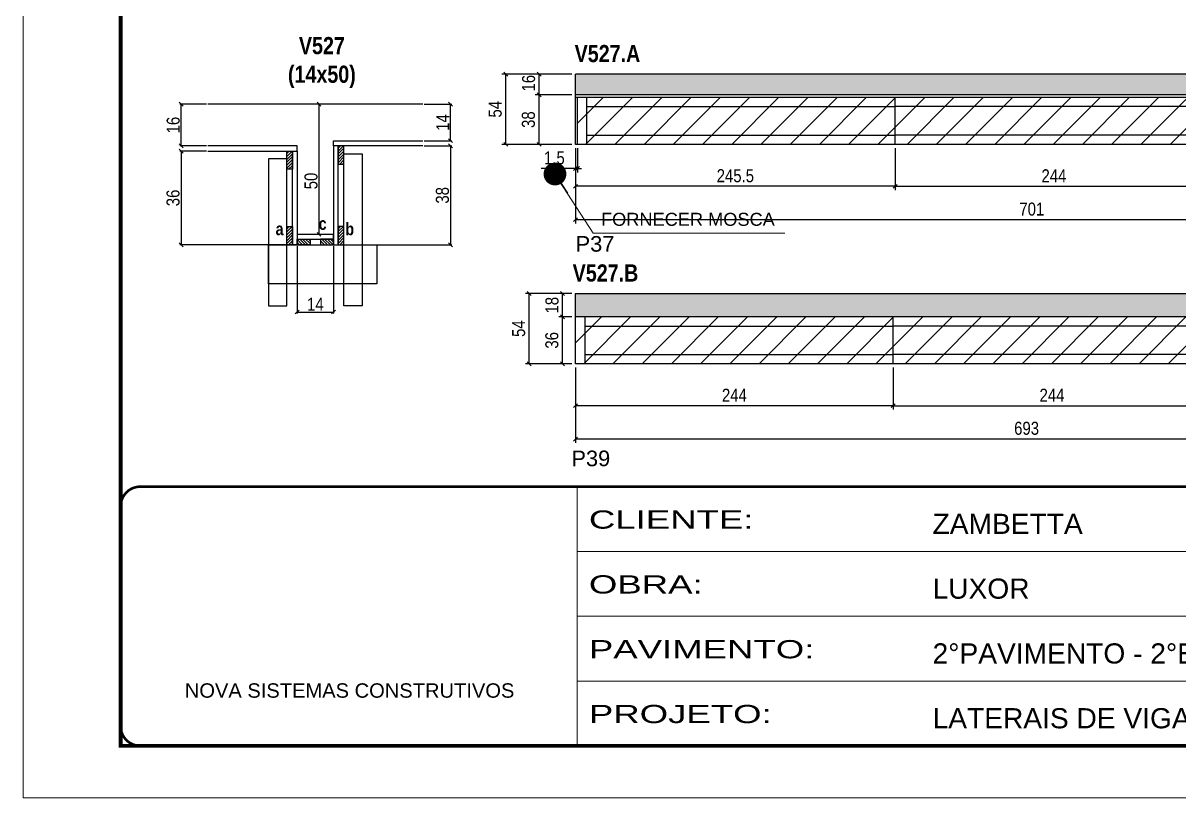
# Model space of a CAD drawing. Extents: x -15895 to 12929, y -2522 to 15173.
# Drawn here: x 4908 to 5796, y 10112 to 10708 of the extents above; entities that cross this region are included whole.
import ezdxf

# ---------------------------------------------------------------- set-up
doc = ezdxf.new("R2010")
doc.units = 0
doc.header["$PDMODE"] = 35
doc.header["$PDSIZE"] = -10
doc.linetypes.add('CONTINUO', pattern=[0])
doc.linetypes.add('DASHED', pattern=[0.75, 0.5, -0.25])
for name, color, linetype in [('5', 5, 'Continuous'), ('COTA', 241, 'Continuous'), ('detalhes', 4, 'Continuous'), ('NOMENCLATURA', 7, 'Continuous'), ('Painéis', 200, 'Continuous'), ('SARR_2.2x7', 40, 'Continuous'), ('SARR_3.5x7', 81, 'Continuous')]:
    doc.layers.add(name, color=color, linetype=linetype)
for name, color, linetype, lineweight in [('CARIMBO', 255, 'Continuous', 9), ('CONCRETO', 251, 'Continuous', 25), ('Folhas', 255, 'Continuous', 9), ('Hachura', 251, 'Continuous', 9), ('SARRAFO DE PRESSAO', 251, 'DASHED', 9)]:
    doc.layers.add(name, color=color, linetype=linetype, lineweight=lineweight)
doc.styles.add('ARIAL', font='arial.ttf')
doc.styles.add('COTA TECNICA', font='techl___.ttf', dxfattribs={"height": 10})
doc.styles.add('COTA TECNICA 2X', font='techl___.ttf', dxfattribs={"height": 10})
doc.styles.get("Standard").update_dxf_attribs({"font": 'arial.ttf'})
doc.styles.add('TECNICA', font='techb___.ttf', dxfattribs={"height": 10})
doc.styles.add('Tecnologia', font='')
doc.styles.get('Tecnologia').set_extended_font_data('Forgotten Futurist')
doc.dimstyles.new('3x', dxfattribs={"dimtxt": 10, "dimasz": 5, "dimexe": 7, "dimexo": 5, "dimgap": 4, "dimtad": 1, "dimdec": 4, "dimlfac": 0.3333333333333333, "dimdsep": 46, "dimtxsty": 'Standard', "dimblk": 'DOT', "dimcen": 0.09, "dimclrd": 1, "dimclre": 1, "dimclrt": 2, "dimadec": 0, "dimazin": 2, "dimtfac": 1, "dimtdec": 4, "dimtmove": 0, "dimatfit": 3, "dimldrblk": 'DOT', "dimfxl": 1, "dimtolj": 1, "dimtzin": 0, "dimlwd": 9, "dimlwe": 9, "dimarcsym": 0})
doc.dimstyles.new('PAINEL', dxfattribs={"dimtxt": 10, "dimasz": 3, "dimexe": 3, "dimexo": 3, "dimgap": 3, "dimtad": 1, "dimdec": 1, "dimzin": 12, "dimdsep": 46, "dimtxsty": 'COTA TECNICA', "dimblk1": 'OBLIQUE', "dimblk2": 'OBLIQUE', "dimsah": 1, "dimcen": 0.9, "dimclrd": 4, "dimclre": 4, "dimclrt": 240, "dimadec": 1, "dimazin": 3, "dimtfac": 1, "dimtdec": 1, "dimtmove": 0, "dimatfit": 3, "dimfxl": 1, "dimtolj": 1, "dimtzin": 12, "dimarcsym": 0})
doc.dimstyles.new('SECAO', dxfattribs={"dimscale": 0.3333333333333333, "dimtxt": 5, "dimasz": 9, "dimexe": 3, "dimexo": 3, "dimgap": 3, "dimtad": 1, "dimdec": 1, "dimlfac": 0.5, "dimzin": 12, "dimdsep": 46, "dimtxsty": 'COTA TECNICA 2X', "dimblk1": 'OBLIQUE', "dimblk2": 'OBLIQUE', "dimsah": 1, "dimcen": 0.9, "dimclrd": 4, "dimclre": 4, "dimclrt": 240, "dimadec": 1, "dimazin": 3, "dimtfac": 1, "dimtdec": 1, "dimtmove": 0, "dimatfit": 3, "dimfxl": 1, "dimtolj": 1, "dimtzin": 12, "dimarcsym": 0})

# ---------------------------------------------------------------- blocks, each defined once
blk = doc.blocks.new('9999999999')
at = {"color": 30, "linetype": 'CONTINUO'}
for p, q in [((98564.56196592061, 34230.20511460536), (98564.56196592061, 34429.44862801625)), ((98564.56196592061, 34379.63774966353), (99583.97835781069, 34379.63774966353)), ((98564.56196592061, 34329.8268713108), (99487.97835781069, 34329.8268713108)), ((98564.56196592063, 34280.01599295808), (99487.97835781069, 34280.01599295808))]:
    blk.add_line(p, q, dxfattribs=at)
at = {"color": 30, "linetype": 'CONTINUO', "const_width": 2}
blk.add_lwpolyline([(99583.97835781069, 34230.20511460536), (99583.97835781069, 34414.44862801625, 0.4142135623730951), (99568.97835781069, 34429.44862801625), (98228.97835781069, 34429.44862801625, 0.4142135623730951), (98213.97835781069, 34414.44862801625), (98213.97835781069, 34245.20511460536, 0.4142135623730951), (98228.97835781069, 34230.20511460536), (99583.97835781069, 34230.20511460536)], format="xyb", dxfattribs=at)
at = {"layer": 'Folhas'}
blk.add_lwpolyline([(98138.97835781069, 34190.20511460536), (99623.97835781069, 34190.20511460536), (99623.97835781069, 35240.20511460536), (98138.97835781069, 35240.20511460536)], close=True, dxfattribs=at)
at = {"layer": 'Folhas', "color": 30, "const_width": 3}
blk.add_lwpolyline([(98213.97835781069, 34230.20511460536), (99583.97835781069, 34230.20511460536), (99583.97835781069, 35200.20511460536), (98213.97835781069, 35200.20511460536)], close=True, dxfattribs=at)
at = {"color": 7, "linetype": 'Continuous', "ltscale": 5, "style": 'ARIAL'}
for s, height, p in [('ZAMBETTA', 15.48288, (98837.6812528586, 34393.12953067552)), ('LUXOR', 15.48288, (98837.6812528586, 34343.3186523228)), ('2°PAVIMENTO - 2°ETAPA', 15.48288, (98837.6812528586, 34293.50777397008)), ('NOVA SISTEMAS CONSTRUTIVOS', 11.0592, (98263.18703214587, 34267.21182737108)), ('LATERAIS DE VIGAS', 15.48288, (98837.6812528586, 34243.69689561735))]:
    blk.add_text(s, height=height, dxfattribs=at).set_placement(p)
at = {"layer": 'Folhas', "color": 7, "style": 'Tecnologia', "width": 1.5}
for s, p in [('CLIENTE:', (98573.65419061291, 34397.16605924374)), ('OBRA:', (98573.65419061291, 34347.31415840245)), ('PAVIMENTO:', (98573.65419061291, 34297.50328004972)), ('PROJETO:', (98573.65419061291, 34247.692401697))]:
    blk.add_text(s, height=14, dxfattribs=at).set_placement(p)
blk = doc.blocks.new('_Oblique')
at = {"color": 0, "linetype": 'ByBlock', "lineweight": -2}
blk.add_line((-0.5, -0.5), (0.5, 0.5), dxfattribs=at)
blk = doc.blocks.new('*D663')
at = {"layer": 'COTA', "color": 4, "lineweight": -2, "transparency": 16777216}
for p, q in [((5048.668395127266, 10609.30087836903), (5028.320286070044, 10609.30087836903)), ((5029.320286070044, 10609.30087836903), (5029.320286070044, 10537.30087836905)), ((5109.367264278591, 10537.30087836905), (5028.320286070044, 10537.30087836905))]:
    blk.add_line(p, q, dxfattribs=at)
at = {"layer": 'Defpoints', "color": 0, "transparency": 16777216}
for p in [(5049.668395127266, 10609.30087836903), (5029.320286070044, 10537.30087836905), (5110.367264278591, 10537.30087836905, 1.142580249133736e-09)]:
    blk.add_point(p, dxfattribs=at)
at = {"layer": 'COTA', "color": 4, "lineweight": -2, "transparency": 16777216, "xscale": 3, "yscale": 3, "zscale": 3}
for p, rotation in [((5029.320286070044, 10609.30087836903), 90), ((5029.320286070044, 10537.30087836905), 270)]:
    blk.add_blockref('_Oblique', p, dxfattribs=dict(at, rotation=rotation))
at = {"layer": 'COTA', "color": 240, "transparency": 16777216, "insert": (5023.100987824432, 10573.30087836904), "char_height": 10, "attachment_point": 5, "rotation": 90, "style": 'COTA TECNICA 2X'}
blk.add_mtext('\\A1;36', dxfattribs=at)
blk = doc.blocks.new('*D664')
at = {"layer": 'COTA', "color": 4, "lineweight": -2, "transparency": 16777216}
for p, q in [((5216.066133429858, 10613.30087836903), (5237.285388221531, 10613.30087836903)), ((5236.285388221531, 10613.30087836903), (5236.285388221531, 10537.30087836905)), ((5155.367264278533, 10537.30087836905), (5237.285388221531, 10537.30087836905))]:
    blk.add_line(p, q, dxfattribs=at)
at = {"layer": 'Defpoints', "color": 0, "transparency": 16777216}
for p in [(5215.066133429858, 10613.30087836903), (5154.367264278533, 10537.30087836905, 1.142580249133736e-09), (5236.285388221531, 10537.30087836905)]:
    blk.add_point(p, dxfattribs=at)
at = {"layer": 'COTA', "color": 4, "lineweight": -2, "transparency": 16777216, "xscale": 3, "yscale": 3, "zscale": 3}
for p, rotation in [((5236.285388221531, 10613.30087836903), 90), ((5236.285388221531, 10537.30087836905), 270)]:
    blk.add_blockref('_Oblique', p, dxfattribs=dict(at, rotation=rotation))
at = {"layer": 'COTA', "color": 240, "transparency": 16777216, "insert": (5230.044160151358, 10575.30087836904), "char_height": 10, "attachment_point": 5, "rotation": 90, "style": 'COTA TECNICA 2X'}
blk.add_mtext('\\A1;38', dxfattribs=at)
blk = doc.blocks.new('*D665')
at = {"layer": 'COTA', "color": 4, "lineweight": -2, "transparency": 16777216}
for p, q in [((5145.367264278562, 10645.30087836902), (5134.191557506462, 10645.30087836902)), ((5135.191557506462, 10545.30087836905), (5135.191557506462, 10645.30087836902)), ((5145.367264278562, 10545.30087836905), (5134.191557506462, 10545.30087836905))]:
    blk.add_line(p, q, dxfattribs=at)
at = {"layer": 'Defpoints', "color": 0, "transparency": 16777216}
for p in [(5135.191557506462, 10645.30087836902), (5146.367264278562, 10645.30087836902), (5146.367264278562, 10545.30087836905)]:
    blk.add_point(p, dxfattribs=at)
at = {"layer": 'COTA', "color": 4, "lineweight": -2, "transparency": 16777216, "xscale": 3, "yscale": 3, "zscale": 3}
for p, rotation in [((5135.191557506462, 10645.30087836902), 90), ((5135.191557506462, 10545.30087836905), 270)]:
    blk.add_blockref('_Oblique', p, dxfattribs=dict(at, rotation=rotation))
at = {"layer": 'COTA', "color": 240, "transparency": 16777216, "insert": (5129.081908383658, 10586.30087836904), "char_height": 10, "attachment_point": 5, "rotation": 90, "style": 'COTA TECNICA 2X'}
blk.add_mtext('\\A1;50', dxfattribs=at)
blk = doc.blocks.new('*D666')
at = {"layer": 'COTA', "color": 4, "lineweight": -2, "transparency": 16777216}
for p, q in [((5216.066133429858, 10645.30087836903), (5237.285388221526, 10645.30087836903)), ((5236.285388221526, 10617.30087836903), (5236.285388221526, 10645.30087836903)), ((5216.066133429858, 10617.30087836903), (5237.285388221526, 10617.30087836903))]:
    blk.add_line(p, q, dxfattribs=at)
at = {"layer": 'Defpoints', "color": 0, "transparency": 16777216}
for p in [(5215.066133429858, 10645.30087836903), (5236.285388221526, 10645.30087836903), (5215.066133429858, 10617.30087836903)]:
    blk.add_point(p, dxfattribs=at)
at = {"layer": 'COTA', "color": 4, "lineweight": -2, "transparency": 16777216, "xscale": 3, "yscale": 3, "zscale": 3}
for p, rotation in [((5236.285388221526, 10645.30087836903), 90), ((5236.285388221526, 10617.30087836903), 270)]:
    blk.add_blockref('_Oblique', p, dxfattribs=dict(at, rotation=rotation))
at = {"layer": 'COTA', "color": 240, "transparency": 16777216, "insert": (5230.212288806324, 10631.30087836903), "char_height": 10, "attachment_point": 5, "rotation": 90, "style": 'COTA TECNICA 2X'}
blk.add_mtext('\\A1;14', dxfattribs=at)
blk = doc.blocks.new('*D667')
at = {"layer": 'COTA', "color": 4, "lineweight": -2, "transparency": 16777216}
for p, q in [((5048.668395127266, 10645.30087836903), (5028.320286069978, 10645.30087836903)), ((5029.320286069978, 10613.30087836903), (5029.320286069978, 10645.30087836903)), ((5048.668395127266, 10613.30087836903), (5028.320286069978, 10613.30087836903))]:
    blk.add_line(p, q, dxfattribs=at)
at = {"layer": 'Defpoints', "color": 0, "transparency": 16777216}
for p in [(5029.320286069978, 10645.30087836903), (5049.668395127266, 10645.30087836903), (5049.668395127266, 10613.30087836903)]:
    blk.add_point(p, dxfattribs=at)
at = {"layer": 'COTA', "color": 4, "lineweight": -2, "transparency": 16777216, "xscale": 3, "yscale": 3, "zscale": 3}
for p, rotation in [((5029.320286069978, 10645.30087836903), 90), ((5029.320286069978, 10613.30087836903), 270)]:
    blk.add_blockref('_Oblique', p, dxfattribs=dict(at, rotation=rotation))
at = {"layer": 'COTA', "color": 240, "transparency": 16777216, "insert": (5023.217946888694, 10629.30087836903), "char_height": 10, "attachment_point": 5, "rotation": 90, "style": 'COTA TECNICA 2X'}
blk.add_mtext('\\A1;16', dxfattribs=at)
blk = doc.blocks.new('*D668')
at = {"layer": 'COTA', "color": 4, "lineweight": -2, "transparency": 16777216}
for p, q in [((5118.36726427856, 10536.30087836906), (5118.36726427856, 10484.5954623642)), ((5146.36726427856, 10536.30087836903), (5146.36726427856, 10484.5954623642)), ((5118.36726427856, 10485.5954623642), (5146.36726427856, 10485.5954623642))]:
    blk.add_line(p, q, dxfattribs=at)
at = {"layer": 'Defpoints', "color": 0, "transparency": 16777216}
for p in [(5118.36726427856, 10537.30087836906), (5146.36726427856, 10537.30087836903), (5146.36726427856, 10485.5954623642)]:
    blk.add_point(p, dxfattribs=at)
at = {"layer": 'COTA', "color": 4, "lineweight": -2, "transparency": 16777216, "xscale": 3, "yscale": 3, "zscale": 3, "rotation": 180}
blk.add_blockref('_Oblique', (5118.36726427856, 10485.5954623642), dxfattribs=at)
at = {"layer": 'COTA', "color": 4, "lineweight": -2, "transparency": 16777216, "xscale": 3, "yscale": 3, "zscale": 3}
blk.add_blockref('_Oblique', (5146.36726427856, 10485.5954623642), dxfattribs=at)
at = {"layer": 'COTA', "color": 240, "transparency": 16777216, "insert": (5132.36726427856, 10491.6685617794), "char_height": 10, "attachment_point": 5, "style": 'COTA TECNICA 2X'}
blk.add_mtext('\\A1;14', dxfattribs=at)
blk = doc.blocks.new('*D1836')
at = {"layer": 'COTA', "color": 4, "linetype": 'ByBlock', "lineweight": -2, "transparency": 16777216}
for p, q in [((5332.298839528854, 10611.48853819594), (5332.298839528854, 10579.23119953269)), ((5577.798839528854, 10611.48853819594), (5577.798839528854, 10579.23119953269)), ((5577.798839528854, 10582.23119953269), (5332.298839528854, 10582.23119953269))]:
    blk.add_line(p, q, dxfattribs=at)
at = {"layer": 'Defpoints', "color": 0, "linetype": 'ByBlock', "transparency": 16777216}
for p in [(5332.298839528854, 10614.48853819594), (5577.798839528854, 10614.48853819594), (5332.298839528854, 10582.23119953269)]:
    blk.add_point(p, dxfattribs=at)
at = {"layer": 'COTA', "color": 4, "linetype": 'ByBlock', "lineweight": -2, "transparency": 16777216, "xscale": 3, "yscale": 3, "zscale": 3, "rotation": 180}
blk.add_blockref('_Oblique', (5332.298839528854, 10582.23119953269), dxfattribs=at)
at = {"layer": 'COTA', "color": 4, "linetype": 'ByBlock', "lineweight": -2, "transparency": 16777216, "xscale": 3, "yscale": 3, "zscale": 3}
blk.add_blockref('_Oblique', (5577.798839528854, 10582.23119953269), dxfattribs=at)
at = {"layer": 'COTA', "color": 240, "linetype": 'ByBlock', "transparency": 16777216, "insert": (5455.048839528854, 10590.34084865549), "char_height": 10, "attachment_point": 5, "style": 'COTA TECNICA'}
blk.add_mtext('\\A1;245.5', dxfattribs=at)
blk = doc.blocks.new('*D1837')
at = {"layer": 'COTA', "color": 4, "lineweight": -2, "transparency": 16777216}
for p, q in [((5577.798839528854, 10611.48853819596), (5577.798839528854, 10579.23119953269)), ((5821.798839528854, 10611.48853819596), (5821.798839528854, 10579.23119953269)), ((5577.798839528854, 10582.23119953269), (5821.798839528854, 10582.23119953269))]:
    blk.add_line(p, q, dxfattribs=at)
at = {"layer": 'Defpoints', "color": 0, "transparency": 16777216}
for p in [(5577.798839528854, 10614.48853819596, -1.142496617616953e-09), (5821.798839528854, 10614.48853819596, -1.142496617616953e-09), (5821.798839528854, 10582.23119953269)]:
    blk.add_point(p, dxfattribs=at)
at = {"layer": 'COTA', "color": 4, "lineweight": -2, "transparency": 16777216, "xscale": 3, "yscale": 3, "zscale": 3, "rotation": 180}
blk.add_blockref('_Oblique', (5577.798839528854, 10582.23119953269), dxfattribs=at)
at = {"layer": 'COTA', "color": 4, "lineweight": -2, "transparency": 16777216, "xscale": 3, "yscale": 3, "zscale": 3}
blk.add_blockref('_Oblique', (5821.798839528854, 10582.23119953269), dxfattribs=at)
at = {"layer": 'COTA', "color": 240, "transparency": 16777216, "insert": (5699.798839528854, 10590.30429894789), "char_height": 10, "attachment_point": 5, "style": 'COTA TECNICA'}
blk.add_mtext('\\A1;244', dxfattribs=at)
blk = doc.blocks.new('*D1842')
at = {"layer": 'COTA', "color": 4, "lineweight": -2, "transparency": 16777216}
for p, q in [((5332.298839528854, 10611.48853819594), (5332.298839528854, 10553.5732154162)), ((6033.298839528854, 10611.48853819594), (6033.298839528854, 10553.5732154162)), ((6033.298839528854, 10556.5732154162), (5332.298839528854, 10556.5732154162))]:
    blk.add_line(p, q, dxfattribs=at)
at = {"layer": 'Defpoints', "color": 0, "transparency": 16777216}
for p in [(5332.298839528854, 10614.48853819594, -1.244042110260112e-09), (6033.298839528854, 10614.48853819594, -1.244042110260112e-09), (5332.298839528854, 10556.5732154162)]:
    blk.add_point(p, dxfattribs=at)
at = {"layer": 'COTA', "color": 4, "lineweight": -2, "transparency": 16777216, "xscale": 3, "yscale": 3, "zscale": 3, "rotation": 180}
blk.add_blockref('_Oblique', (5332.298839528854, 10556.5732154162), dxfattribs=at)
at = {"layer": 'COTA', "color": 4, "lineweight": -2, "transparency": 16777216, "xscale": 3, "yscale": 3, "zscale": 3}
blk.add_blockref('_Oblique', (6033.298839528854, 10556.5732154162), dxfattribs=at)
at = {"layer": 'COTA', "color": 240, "transparency": 16777216, "insert": (5682.798839528854, 10564.67555459749), "char_height": 10, "attachment_point": 5, "style": 'COTA TECNICA'}
blk.add_mtext('\\A1;701', dxfattribs=at)
blk = doc.blocks.new('*D1843')
at = {"layer": 'COTA', "color": 4, "lineweight": -2, "transparency": 16777216}
for p, q in [((5329.298839528856, 10652.48853819594), (5301.339726806399, 10652.48853819594)), ((5304.339726806399, 10614.48853819594), (5304.339726806399, 10652.48853819594)), ((5329.298839528856, 10614.48853819594), (5301.339726806399, 10614.48853819594))]:
    blk.add_line(p, q, dxfattribs=at)
at = {"layer": 'Defpoints', "color": 0, "transparency": 16777216}
for p in [(5304.339726806399, 10652.48853819594), (5332.298839528856, 10652.48853819594), (5332.298839528856, 10614.48853819594)]:
    blk.add_point(p, dxfattribs=at)
at = {"layer": 'COTA', "color": 4, "lineweight": -2, "transparency": 16777216, "xscale": 3, "yscale": 3, "zscale": 3}
for p, rotation in [((5304.339726806399, 10652.48853819594), 90), ((5304.339726806399, 10614.48853819594), 270)]:
    blk.add_blockref('_Oblique', p, dxfattribs=dict(at, rotation=rotation))
at = {"layer": 'COTA', "color": 240, "transparency": 16777216, "insert": (5296.098498736226, 10633.48853819594), "char_height": 10, "attachment_point": 5, "rotation": 90, "style": 'COTA TECNICA'}
blk.add_mtext('\\A1;38', dxfattribs=at)
blk = doc.blocks.new('*D1844')
at = {"layer": 'COTA', "color": 4, "lineweight": -2, "transparency": 16777216}
for p, q in [((5329.298839528856, 10668.48853819594), (5301.339726806382, 10668.48853819594)), ((5304.339726806382, 10652.48853819594), (5304.339726806382, 10668.48853819594)), ((5329.298839528856, 10652.48853819594), (5301.339726806382, 10652.48853819594))]:
    blk.add_line(p, q, dxfattribs=at)
at = {"layer": 'Defpoints', "color": 0, "transparency": 16777216}
for p in [(5304.339726806382, 10668.48853819594), (5332.298839528856, 10668.48853819594), (5332.298839528856, 10652.48853819594)]:
    blk.add_point(p, dxfattribs=at)
at = {"layer": 'COTA', "color": 4, "lineweight": -2, "transparency": 16777216, "xscale": 3, "yscale": 3, "zscale": 3}
for p, rotation in [((5304.339726806382, 10668.48853819594), 90), ((5304.339726806382, 10652.48853819594), 270)]:
    blk.add_blockref('_Oblique', p, dxfattribs=dict(at, rotation=rotation))
at = {"layer": 'COTA', "color": 240, "transparency": 16777216, "insert": (5296.237387625098, 10661.48853819594), "char_height": 10, "attachment_point": 5, "rotation": 90, "style": 'COTA TECNICA'}
blk.add_mtext('\\A1;16', dxfattribs=at)
blk = doc.blocks.new('*D1845')
at = {"layer": 'COTA', "color": 4, "lineweight": -2, "transparency": 16777216}
for p, q in [((5329.298839528856, 10668.48853819594), (5275.710918706175, 10668.48853819594)), ((5278.710918706175, 10614.48853819594), (5278.710918706175, 10668.48853819594)), ((5329.298839528856, 10614.48853819594), (5275.710918706175, 10614.48853819594))]:
    blk.add_line(p, q, dxfattribs=at)
at = {"layer": 'Defpoints', "color": 0, "transparency": 16777216}
for p in [(5278.710918706175, 10668.48853819594), (5332.298839528856, 10668.48853819594), (5332.298839528856, 10614.48853819594)]:
    blk.add_point(p, dxfattribs=at)
at = {"layer": 'COTA', "color": 4, "lineweight": -2, "transparency": 16777216, "xscale": 3, "yscale": 3, "zscale": 3}
for p, rotation in [((5278.710918706175, 10668.48853819594), 90), ((5278.710918706175, 10614.48853819594), 270)]:
    blk.add_blockref('_Oblique', p, dxfattribs=dict(at, rotation=rotation))
at = {"layer": 'COTA', "color": 240, "transparency": 16777216, "insert": (5270.601269583371, 10641.48853819594), "char_height": 10, "attachment_point": 5, "rotation": 90, "style": 'COTA TECNICA'}
blk.add_mtext('\\A1;54', dxfattribs=at)
blk = doc.blocks.new('*D1839')
at = {"layer": 'COTA', "color": 4, "lineweight": -2, "transparency": 16777216}
for p, q in [((5332.298839528854, 10611.48853819594), (5332.298839528854, 10592.97600678427)), ((5333.798839528854, 10611.48853819594), (5333.798839528854, 10592.97600678427)), ((5332.298839528854, 10595.97600678427), (5305.795915552246, 10595.97600678427)), ((5333.798839528854, 10595.97600678427), (5332.298839528854, 10595.97600678427)), ((5333.798839528854, 10595.97600678427), (5336.798839528854, 10595.97600678427))]:
    blk.add_line(p, q, dxfattribs=at)
at = {"layer": 'Defpoints', "color": 0, "transparency": 16777216}
for p in [(5332.298839528854, 10614.48853819594), (5333.798839528854, 10614.48853819594), (5332.298839528854, 10595.97600678427)]:
    blk.add_point(p, dxfattribs=at)
at = {"layer": 'COTA', "color": 4, "lineweight": -2, "transparency": 16777216, "xscale": 3, "yscale": 3, "zscale": 3}
blk.add_blockref('_Oblique', (5332.298839528854, 10595.97600678427), dxfattribs=at)
at = {"layer": 'COTA', "color": 4, "lineweight": -2, "transparency": 16777216, "xscale": 3, "yscale": 3, "zscale": 3, "rotation": 180}
blk.add_blockref('_Oblique', (5333.798839528854, 10595.97600678427), dxfattribs=at)
at = {"layer": 'COTA', "color": 240, "transparency": 16777216, "insert": (5316.04737754055, 10604.08565590708), "char_height": 10, "attachment_point": 5, "style": 'COTA TECNICA'}
blk.add_mtext('\\A1;1.5', dxfattribs=at)
blk = doc.blocks.new('_Dot')
at = {"color": 0, "linetype": 'ByBlock', "lineweight": -2}
blk.add_line((-0.5, 0), (-1, 0), dxfattribs=at)
at = {"color": 0, "linetype": 'ByBlock', "const_width": 0.5}
blk.add_lwpolyline([(-0.25, 0, 1), (0.25, 0, 1)], format="xyb", close=True, dxfattribs=at)
blk = doc.blocks.new('*D1846')
at = {"layer": 'COTA', "color": 4, "linetype": 'ByBlock', "lineweight": -2, "transparency": 16777216}
for p, q in [((5332.298839528854, 10442.85073110551), (5332.298839528854, 10410.59339244226)), ((5576.298839528854, 10442.85073110551), (5576.298839528854, 10410.59339244226)), ((5576.298839528854, 10413.59339244226), (5332.298839528854, 10413.59339244226))]:
    blk.add_line(p, q, dxfattribs=at)
at = {"layer": 'Defpoints', "color": 0, "linetype": 'ByBlock', "transparency": 16777216}
for p in [(5332.298839528854, 10445.85073110551), (5576.298839528854, 10445.85073110551), (5332.298839528854, 10413.59339244226)]:
    blk.add_point(p, dxfattribs=at)
at = {"layer": 'COTA', "color": 4, "linetype": 'ByBlock', "lineweight": -2, "transparency": 16777216, "xscale": 3, "yscale": 3, "zscale": 3, "rotation": 180}
blk.add_blockref('_Oblique', (5332.298839528854, 10413.59339244226), dxfattribs=at)
at = {"layer": 'COTA', "color": 4, "linetype": 'ByBlock', "lineweight": -2, "transparency": 16777216, "xscale": 3, "yscale": 3, "zscale": 3}
blk.add_blockref('_Oblique', (5576.298839528854, 10413.59339244226), dxfattribs=at)
at = {"layer": 'COTA', "color": 240, "linetype": 'ByBlock', "transparency": 16777216, "insert": (5454.298839528854, 10421.66649185746), "char_height": 10, "attachment_point": 5, "style": 'COTA TECNICA'}
blk.add_mtext('\\A1;244', dxfattribs=at)
blk = doc.blocks.new('*D1847')
at = {"layer": 'COTA', "color": 4, "lineweight": -2, "transparency": 16777216}
for p, q in [((5576.298839528854, 10442.85073110553), (5576.298839528854, 10410.59339244226)), ((5820.298839528854, 10442.85073110552), (5820.298839528854, 10410.59339244226)), ((5576.298839528854, 10413.59339244226), (5820.298839528854, 10413.59339244226))]:
    blk.add_line(p, q, dxfattribs=at)
at = {"layer": 'Defpoints', "color": 0, "transparency": 16777216}
for p in [(5576.298839528854, 10445.85073110553, -1.142496617616953e-09), (5820.298839528854, 10445.85073110552, -1.142496617616953e-09), (5820.298839528854, 10413.59339244226)]:
    blk.add_point(p, dxfattribs=at)
at = {"layer": 'COTA', "color": 4, "lineweight": -2, "transparency": 16777216, "xscale": 3, "yscale": 3, "zscale": 3, "rotation": 180}
blk.add_blockref('_Oblique', (5576.298839528854, 10413.59339244226), dxfattribs=at)
at = {"layer": 'COTA', "color": 4, "lineweight": -2, "transparency": 16777216, "xscale": 3, "yscale": 3, "zscale": 3}
blk.add_blockref('_Oblique', (5820.298839528854, 10413.59339244226), dxfattribs=at)
at = {"layer": 'COTA', "color": 240, "transparency": 16777216, "insert": (5698.298839528854, 10421.66649185746), "char_height": 10, "attachment_point": 5, "style": 'COTA TECNICA'}
blk.add_mtext('\\A1;244', dxfattribs=at)
blk = doc.blocks.new('*D1849')
at = {"layer": 'COTA', "color": 4, "lineweight": -2, "transparency": 16777216}
for p, q in [((5332.298839528854, 10442.85073110551), (5332.298839528854, 10384.93540832577)), ((6025.298839528854, 10442.85073110551), (6025.298839528854, 10384.93540832577)), ((6025.298839528854, 10387.93540832577), (5332.298839528854, 10387.93540832577))]:
    blk.add_line(p, q, dxfattribs=at)
at = {"layer": 'Defpoints', "color": 0, "transparency": 16777216}
for p in [(5332.298839528854, 10445.85073110551, -1.244042110260112e-09), (6025.298839528854, 10445.85073110551, -1.244042110260112e-09), (5332.298839528854, 10387.93540832577)]:
    blk.add_point(p, dxfattribs=at)
at = {"layer": 'COTA', "color": 4, "lineweight": -2, "transparency": 16777216, "xscale": 3, "yscale": 3, "zscale": 3, "rotation": 180}
blk.add_blockref('_Oblique', (5332.298839528854, 10387.93540832577), dxfattribs=at)
at = {"layer": 'COTA', "color": 4, "lineweight": -2, "transparency": 16777216, "xscale": 3, "yscale": 3, "zscale": 3}
blk.add_blockref('_Oblique', (6025.298839528854, 10387.93540832577), dxfattribs=at)
at = {"layer": 'COTA', "color": 240, "transparency": 16777216, "insert": (5678.798839528854, 10396.18394633746), "char_height": 10, "attachment_point": 5, "style": 'COTA TECNICA'}
blk.add_mtext('\\A1;693', dxfattribs=at)
blk = doc.blocks.new('*D1850')
at = {"layer": 'COTA', "color": 4, "lineweight": -2, "transparency": 16777216}
for p, q in [((5329.298839528856, 10481.85073110551), (5319.345600252486, 10481.85073110551)), ((5322.345600252486, 10445.85073110551), (5322.345600252486, 10481.85073110551)), ((5329.298839528856, 10445.85073110551), (5319.345600252486, 10445.85073110551))]:
    blk.add_line(p, q, dxfattribs=at)
at = {"layer": 'Defpoints', "color": 0, "transparency": 16777216}
for p in [(5322.345600252486, 10481.85073110551), (5332.298839528856, 10481.85073110551), (5332.298839528856, 10445.85073110551)]:
    blk.add_point(p, dxfattribs=at)
at = {"layer": 'COTA', "color": 4, "lineweight": -2, "transparency": 16777216, "xscale": 3, "yscale": 3, "zscale": 3}
for p, rotation in [((5322.345600252486, 10481.85073110551), 90), ((5322.345600252486, 10445.85073110551), 270)]:
    blk.add_blockref('_Oblique', p, dxfattribs=dict(at, rotation=rotation))
at = {"layer": 'COTA', "color": 240, "transparency": 16777216, "insert": (5314.126302006875, 10463.85073110551), "char_height": 10, "attachment_point": 5, "rotation": 90, "style": 'COTA TECNICA'}
blk.add_mtext('\\A1;36', dxfattribs=at)
blk = doc.blocks.new('*D1851')
at = {"layer": 'COTA', "color": 4, "lineweight": -2, "transparency": 16777216}
for p, q in [((5329.298839528856, 10499.85073110551), (5319.345600252475, 10499.85073110551)), ((5322.345600252475, 10481.85073110551), (5322.345600252475, 10499.85073110551)), ((5329.298839528856, 10481.85073110551), (5319.345600252475, 10481.85073110551))]:
    blk.add_line(p, q, dxfattribs=at)
at = {"layer": 'Defpoints', "color": 0, "transparency": 16777216}
for p in [(5322.345600252475, 10499.85073110551), (5332.298839528856, 10499.85073110551), (5332.298839528856, 10481.85073110551)]:
    blk.add_point(p, dxfattribs=at)
at = {"layer": 'COTA', "color": 4, "lineweight": -2, "transparency": 16777216, "xscale": 3, "yscale": 3, "zscale": 3}
for p, rotation in [((5322.345600252475, 10499.85073110551), 90), ((5322.345600252475, 10481.85073110551), 270)]:
    blk.add_blockref('_Oblique', p, dxfattribs=dict(at, rotation=rotation))
at = {"layer": 'COTA', "color": 240, "transparency": 16777216, "insert": (5314.250571012712, 10490.85073110551), "char_height": 10, "attachment_point": 5, "rotation": 90, "style": 'COTA TECNICA'}
blk.add_mtext('\\A1;18', dxfattribs=at)
blk = doc.blocks.new('*D1852')
at = {"layer": 'COTA', "color": 4, "lineweight": -2, "transparency": 16777216}
for p, q in [((5329.298839528856, 10499.85073110551), (5293.71679215226, 10499.85073110551)), ((5296.71679215226, 10445.85073110551), (5296.71679215226, 10499.85073110551)), ((5329.298839528856, 10445.85073110551), (5293.71679215226, 10445.85073110551))]:
    blk.add_line(p, q, dxfattribs=at)
at = {"layer": 'Defpoints', "color": 0, "transparency": 16777216}
for p in [(5296.71679215226, 10499.85073110551), (5332.298839528856, 10499.85073110551), (5332.298839528856, 10445.85073110551)]:
    blk.add_point(p, dxfattribs=at)
at = {"layer": 'COTA', "color": 4, "lineweight": -2, "transparency": 16777216, "xscale": 3, "yscale": 3, "zscale": 3}
for p, rotation in [((5296.71679215226, 10499.85073110551), 90), ((5296.71679215226, 10445.85073110551), 270)]:
    blk.add_blockref('_Oblique', p, dxfattribs=dict(at, rotation=rotation))
at = {"layer": 'COTA', "color": 240, "transparency": 16777216, "insert": (5288.607143029456, 10472.85073110551), "char_height": 10, "attachment_point": 5, "rotation": 90, "style": 'COTA TECNICA'}
blk.add_mtext('\\A1;54', dxfattribs=at)

msp = doc.modelspace()

# ---------------------------------------------------------------- hatches: boundary and pattern name
at = {"layer": 'COTA'}
h = msp.add_hatch(dxfattribs=at)
h.set_pattern_fill('AR-CONC', color=256, scale=0.03)
h.set_pattern_definition([(49.99999999999999, (1572.176755076523, -988.6185008397861), (5.46554006988012, -0.4781725661670926), [0.5715, -6.2865]), (355, (1572.176755076523, -988.6185008397861), (-1.05730264274908, 5.731705357171054), [0.4572, -5.0292175251]), (100.4514447, (1572.632215286523, -988.658348444786), (4.408237412710598, 5.253532557365853), [0.4857002639999999, -5.342707337999999]), (46.18420000000001, (1572.176755076523, -987.0945008397861), (8.132371226763897, -1.261269837981814), [0.85725, -9.429749999999999]), (96.63555760999996, (1572.854452076523, -987.199605839786), (7.12212402154509, 7.422783737931645), [0.7285506942, -8.0140682448]), (351.1841511700001, (1572.176755076523, -987.0945008397861), (7.12212402194931, 7.422783737565979), [0.6857990120999999, -7.5437919576]), (21, (1572.938755076523, -987.475500839786), (4.548431738073974, -3.067955945612628), [0.5715, -6.2865]), (326.0000000000001, (1572.938755076523, -987.475500839786), (1.854060850429412, 5.525638983669578), [0.4572, -5.029199999999999]), (71.45144499999999, (1573.317791054523, -987.7311638367861), (6.402492578361485, 2.457683066577157), [0.485700264, -5.342698127999999]), (37.50000000000001, (1572.176755076523, -988.6185008397861), (0.0926580975177545, 2.536651166194593), [0, -4.96824, 0, -5.1054, 0, -5.04825]), (7.499999999999999, (1572.176755076523, -988.6185008397861), (2.004589875309172, 3.005417244543585), [0, -2.910839999999999, 0, -4.85394, 0, -1.92405]), (327.5, (1570.477495076523, -988.6185008397861), (4.067717855006141, -0.1718623197802033), [0, -1.905, 0, -5.9436, 0, -7.886699999999999]), (317.5, (1569.715495076523, -988.6185008397861), (4.443875441580541, 0.7627947309999908), [0, -2.4765, 0, -3.94716, 0, -5.6007])])
h.paths.add_polyline_path([(6033.298839528854, 10668.48853819594), (5332.298839528854, 10668.48853819594), (5332.298839528854, 10652.48853819594), (6033.298839528854, 10652.48853819594)])
h = msp.add_hatch(dxfattribs=at)
h.set_pattern_fill('AR-CONC', color=256, scale=0.03)
h.set_pattern_definition([(49.99999999999999, (1590.188914210179, 945.5352914050982), (5.46554006988012, -0.4781725661670926), [0.5715, -6.2865]), (355, (1590.188914210179, 945.5352914050982), (-1.05730264274908, 5.731705357171054), [0.4572, -5.0292175251]), (100.4514447, (1590.644374420178, 945.4954438000982), (4.408237412710598, 5.253532557365853), [0.4857002639999999, -5.342707337999999]), (46.18420000000001, (1590.188914210179, 947.0592914050981), (8.132371226763897, -1.261269837981814), [0.85725, -9.429749999999999]), (96.63555760999992, (1590.866611210178, 946.954186405098), (7.12212402154509, 7.422783737931645), [0.7285506942, -8.0140682448]), (351.1841511700001, (1590.188914210179, 947.0592914050981), (7.12212402194931, 7.422783737565979), [0.6857990120999999, -7.5437919576]), (21, (1590.950914210177, 946.6782914050982), (4.548431738073974, -3.067955945612628), [0.5715, -6.2865]), (326.0000000000001, (1590.950914210177, 946.6782914050982), (1.854060850429412, 5.525638983669578), [0.4572, -5.029199999999999]), (71.45144499999999, (1591.329950188177, 946.4226284080983), (6.402492578361485, 2.457683066577157), [0.485700264, -5.342698127999999]), (37.50000000000001, (1590.188914210179, 945.5352914050982), (0.0926580975177545, 2.536651166194593), [0, -4.96824, 0, -5.1054, 0, -5.04825]), (7.499999999999999, (1590.188914210179, 945.5352914050982), (2.004589875309172, 3.005417244543585), [0, -2.910839999999999, 0, -4.85394, 0, -1.92405]), (327.5, (1588.489654210177, 945.5352914050982), (4.067717855006141, -0.1718623197802033), [0, -1.905, 0, -5.9436, 0, -7.886699999999999]), (317.5, (1587.727654210179, 945.5352914050982), (4.443875441580541, 0.7627947309999908), [0, -2.4765, 0, -3.94716, 0, -5.6007])])
h.paths.add_polyline_path([(6025.298839528854, 10481.85073110551), (6025.298839528854, 10499.85073110551), (5332.298839528854, 10499.85073110551), (5332.298839528854, 10481.85073110551)])
at = {"layer": 'Hachura', "linetype": 'ByBlock'}
h = msp.add_hatch(dxfattribs=at)
h.set_pattern_fill('ANSI31', color=256, scale=5)
h.set_pattern_definition([(45, (1572.176755076523, -988.6185008397861), (-11.22532015133644, 11.22532015133644), [])])
h.paths.add_polyline_path([(5577.798839528854, 10650.48853819594), (5333.798839528854, 10650.48853819594), (5333.798839528854, 10614.48853819594), (5577.798839528853, 10614.48853819594)])
h.paths.add_polyline_path([(5821.798839528854, 10650.48853819594), (5577.798839528854, 10650.48853819594), (5577.798839528853, 10614.48853819594), (5821.798839528854, 10614.48853819594)])
h.paths.add_polyline_path([(6031.798839528854, 10650.48853819594), (5821.798839528854, 10650.48853819594), (5821.798839528854, 10614.48853819594), (6031.798839528854, 10614.48853819594)])
h = msp.add_hatch(dxfattribs=at)
h.set_pattern_fill('ANSI31', color=256, scale=5)
h.set_pattern_definition([(45, (1570.676755076523, -1336.947976957423), (-11.22532015133644, 11.22532015133644), [])])
h.paths.add_polyline_path([(5576.298839528854, 10481.85073110551), (5332.298839528854, 10481.85073110551), (5332.298839528854, 10445.85073110551), (5576.298839528853, 10445.85073110551)])
h.paths.add_polyline_path([(5820.298839528854, 10481.85073110551), (5576.298839528854, 10481.85073110551), (5576.298839528853, 10445.85073110551), (5820.298839528854, 10445.85073110551)])
h.paths.add_polyline_path([(6025.298839528854, 10481.85073110551), (5820.298839528854, 10481.85073110551), (5820.298839528854, 10445.85073110551), (6025.298839528854, 10445.85073110551)])
at = {"layer": 'SARR_2.2x7'}
h = msp.add_hatch(dxfattribs=at)
h.set_pattern_fill('ANSI31', color=256, scale=0.5, angle=-1.272221872585407e-14)
h.set_pattern_definition([(44.99999999999999, (-118411.8024227174, -22622.23776096649), (-1.122532015133644, 1.122532015133644), [])])
h.paths.add_polyline_path([(5154.367264278531, 10599.30087836903), (5149.967264278537, 10599.30087836903), (5149.967264278537, 10613.30087836903), (5154.367264278531, 10613.30087836903)])
h = msp.add_hatch(dxfattribs=at)
h.set_pattern_fill('ANSI31', color=256, scale=0.5, angle=-1.272221872585407e-14)
h.set_pattern_definition([(44.99999999999999, (-118401.8024227174, -22626.23776096649), (-1.122532015133644, 1.122532015133644), [])])
h.paths.add_polyline_path([(5110.36726427859, 10595.30087836903), (5114.767264278584, 10595.30087836903), (5114.767264278584, 10609.30087836903), (5110.36726427859, 10609.30087836903)])
h = msp.add_hatch(dxfattribs=at)
h.set_pattern_fill('ANSI31', color=256, scale=0.5, angle=-1.272221872585407e-14)
h.set_pattern_definition([(44.99999999999999, (-118401.8024227174, -22684.23776096647), (-1.122532015133644, 1.122532015133644), [])])
h.paths.add_polyline_path([(5110.36726427859, 10537.30087836905), (5114.767264278584, 10537.30087836905), (5114.767264278584, 10551.30087836905), (5110.36726427859, 10551.30087836905)])
h = msp.add_hatch(dxfattribs=at)
h.set_pattern_fill('ANSI31', color=256, scale=0.5, angle=-1.272221872585407e-14)
h.set_pattern_definition([(44.99999999999999, (-118411.8024227174, -22684.23776096647), (-1.122532015133644, 1.122532015133644), [])])
h.paths.add_polyline_path([(5154.367264278531, 10537.30087836905), (5149.967264278537, 10537.30087836905), (5149.967264278537, 10551.30087836905), (5154.367264278531, 10551.30087836905)])
h = msp.add_hatch(dxfattribs=at)
h.set_pattern_fill('ANSI31', color=256, scale=0.5, angle=90)
h.set_pattern_definition([(135, (38353.9059036141, -112974.868808627), (-1.122532015133644, -1.122532015133644), [])])
h.paths.add_polyline_path([(5128.36726427856, 10537.30087836906), (5128.36726427856, 10541.70087836905), (5118.36726427856, 10541.70087836905), (5118.36726427856, 10537.30087836906)])
h = msp.add_hatch(dxfattribs=at)
h.set_pattern_fill('ANSI31', color=256, scale=0.5, angle=90)
h.set_pattern_definition([(135, (38343.9059036141, -112974.868808627), (-1.122532015133644, -1.122532015133644), [])])
h.paths.add_polyline_path([(5136.36726427856, 10541.70087836905), (5136.36726427856, 10537.30087836906), (5146.36726427856, 10537.30087836906), (5146.36726427856, 10541.70087836905)])

# ---------------------------------------------------------------- linework, layer by layer
at = {"layer": 'CONCRETO', "linetype": 'Continuous'}
msp.add_line((5215.066133429857, 10645.30087836902), (5049.668395127264, 10645.30087836902), dxfattribs=at)
at = {"layer": 'COTA'}
for p, q in [((5332.298839528854, 10650.48853819594), (5332.298839528854, 10668.48853819594)), ((6033.298839528854, 10668.48853819594), (5332.298839528854, 10668.48853819594)), ((5332.298839528854, 10481.85073110551, 1.345587602903271e-09), (5332.298839528854, 10499.85073110551, 1.345587602903271e-09)), ((5332.298839528854, 10499.85073110551, 1.345587602903271e-09), (6025.298839528854, 10499.85073110551, 1.345587602903271e-09))]:
    msp.add_line(p, q, dxfattribs=at)
at = {"layer": 'Painéis', "linetype": 'ByBlock'}
for p, q in [((6033.298839528854, 10652.48853819594), (5332.298839528854, 10652.48853819594)), ((6033.298839528854, 10650.48853819594), (5332.298839528854, 10650.48853819594)), ((5332.298839528854, 10614.48853819594), (5332.298839528854, 10650.48853819594)), ((5333.798839528854, 10614.48853819594), (5333.798839528854, 10650.48853819594)), ((5577.798839528853, 10614.48853819594), (5577.798839528854, 10650.48853819594)), ((6033.298839528854, 10614.48853819594), (5332.298839528854, 10614.48853819594)), ((6025.298839528854, 10481.85073110551, 1.345587602903271e-09), (5332.298839528854, 10481.85073110551, 1.345587602903271e-09)), ((5332.298839528854, 10445.85073110551, 1.345587602903271e-09), (5332.298839528854, 10481.85073110551, 1.345587602903271e-09)), ((5576.298839528853, 10445.85073110551, 1.345587602903271e-09), (5576.298839528854, 10481.85073110551, 1.345587602903271e-09)), ((6025.298839528854, 10445.85073110551, 1.345587602903271e-09), (5332.298839528854, 10445.85073110551, 1.345587602903271e-09))]:
    msp.add_line(p, q, dxfattribs=at)
at = {"layer": 'Painéis', "linetype": 'Continuous', "elevation": -2.721489771905484e-10}
for points in [[(5049.668395127264, 10609.30087836903), (5118.36726427856, 10609.30087836903), (5118.36726427856, 10613.30087836903), (5049.668395127264, 10613.30087836903)], [(5215.066133429857, 10613.30087836903), (5146.36726427856, 10613.30087836903), (5146.36726427856, 10617.30087836903), (5215.066133429857, 10617.30087836903)]]:
    msp.add_lwpolyline(points, dxfattribs=at)
at = {"layer": 'Painéis', "linetype": 'Continuous'}
for points in [[(5149.967264278595, 10537.30087836905), (5149.967264278595, 10613.30087836903), (5146.36726427859, 10613.30087836903), (5146.36726427856, 10537.30087836905)], [(5114.767264278584, 10537.30087836905), (5114.767264278584, 10609.30087836903), (5118.36726427856, 10609.30087836903), (5118.36726427856, 10537.30087836905)], [(5146.36726427856, 10545.30087836905), (5118.36726427856, 10545.30087836905), (5118.36726427856, 10541.70087836905), (5146.36726427856, 10541.70087836905)]]:
    msp.add_lwpolyline(points, close=True, dxfattribs=at)
at = {"layer": 'SARR_2.2x7', "linetype": 'Continuous'}
for p, q in [((5340.798839528859, 10650.48853819594), (5340.798839528958, 10614.48853819594)), ((5340.798839528874, 10643.48853819594), (5577.798839528854, 10643.48853819594)), ((5821.798839528854, 10643.48853819594), (5577.798839528854, 10643.48853819594)), ((5340.798839528943, 10621.48853819594), (5577.798839528854, 10621.48853819594)), ((5821.798839528854, 10621.48853819594), (5577.798839528854, 10621.48853819594)), ((5339.298839528859, 10481.85073110551, 1.345587602903271e-09), (5339.298839528958, 10445.85073110551, 1.345587602903271e-09)), ((5339.298839528874, 10474.85073110551, 1.345587602903271e-09), (5576.298839528854, 10474.85073110551, 1.345587602903271e-09)), ((5820.298839528854, 10474.85073110551, 1.345587602903271e-09), (5576.298839528854, 10474.85073110551, 1.345587602903271e-09)), ((5339.298839528943, 10452.85073110551, 1.345587602903271e-09), (5576.298839528854, 10452.85073110551, 1.345587602903271e-09)), ((5820.298839528854, 10452.85073110551, 1.345587602903271e-09), (5576.298839528854, 10452.85073110551, 1.345587602903271e-09))]:
    msp.add_line(p, q, dxfattribs=at)
at = {"layer": 'SARR_2.2x7'}
for points in [[(5149.967264278537, 10613.30087836903), (5149.967264278537, 10599.30087836903), (5154.367264278531, 10599.30087836903), (5154.367264278531, 10613.30087836903)], [(5114.767264278584, 10609.30087836903), (5114.767264278584, 10595.30087836903), (5110.36726427859, 10595.30087836903), (5110.36726427859, 10609.30087836903)], [(5114.767264278584, 10551.30087836905), (5114.767264278584, 10537.30087836905), (5110.36726427859, 10537.30087836905), (5110.36726427859, 10551.30087836905)], [(5149.967264278537, 10551.30087836905), (5149.967264278537, 10537.30087836905), (5154.367264278531, 10537.30087836905), (5154.367264278531, 10551.30087836905)], [(5118.36726427856, 10541.70087836905), (5128.36726427856, 10541.70087836905), (5128.36726427856, 10537.30087836906), (5118.36726427856, 10537.30087836906)], [(5146.36726427856, 10541.70087836905), (5136.36726427856, 10541.70087836905), (5136.36726427856, 10537.30087836906), (5146.36726427856, 10537.30087836906)]]:
    msp.add_lwpolyline(points, close=True, dxfattribs=at)
at = {"layer": 'SARR_3.5x7'}
for points in [[(5110.36726427859, 10603.30087836903), (5096.36726427859, 10603.30087836903), (5096.36726427859, 10490.3225041203), (5110.36726427859, 10490.3225041203)], [(5154.367264278531, 10607.30087836903), (5168.367264278531, 10607.30087836903), (5168.367264278531, 10490.3225041203), (5154.367264278531, 10490.3225041203)], [(5096.36726427859, 10537.30087836903), (5179.553271654207, 10537.30087836903), (5179.553271654207, 10507.20979835877), (5096.36726427859, 10507.20979835877)]]:
    msp.add_lwpolyline(points, close=True, dxfattribs=at)

# ---------------------------------------------------------------- block references
at = {"layer": 'SARRAFO DE PRESSAO', "color": 6, "linetype": 'ByBlock'}
msp.add_blockref('9999999999', (-93231.10916253102, -24078.07054549584), dxfattribs=at)

# ---------------------------------------------------------------- texts
at = {"layer": '5', "linetype": 'Continuous'}
for s, p in [('P37', (5332.327388212943, 10532.00343132048)), ('P39', (5329.097340027981, 10367.09064423479, 1.345587602903271e-09))]:
    msp.add_text(s, height=12, rotation=359.9999644975238, dxfattribs=at).set_placement(p)
at = {"layer": 'CARIMBO', "style": 'ARIAL'}
msp.add_text('FORNECER MOSCA', height=10, dxfattribs=at).set_placement((5351.869895521825, 10551.86660072016))
at = {"layer": 'detalhes', "style": 'TECNICA'}
for s, p in [('a', (5101.846706175573, 10544.66244303153)), ('c', (5134.913651297487, 10548.77222266013)), ('b', (5155.408610538339, 10544.65138558596))]:
    msp.add_text(s, height=9.600000000000001, dxfattribs=at).set_placement(p)
at = {"layer": 'NOMENCLATURA', "style": 'TECNICA'}
for s, p in [('V527.A', (5331.581075534893, 10677.67491361692)), ('V527.B', (5330.081075534893, 10509.03710652648, 1.345587602903271e-09))]:
    msp.add_text(s, height=13.2, dxfattribs=at).set_placement(p)
at = {"layer": 'NOMENCLATURA', "insert": (5137.400403315543, 10696.99590666519), "char_height": 13.2, "attachment_point": 2, "style": 'TECNICA'}
msp.add_mtext_dynamic_manual_height_columns('V527\\P(14x50)', width=300.2766194071228, gutter_width=1, heights=[0], dxfattribs=at)

# ---------------------------------------------------------------- dimensions: what is measured, and where the dimension line sits
at = {"layer": 'COTA'}
for base, p1, p2, dimstyle, picture, middle in [((5278.710918706175, 10668.48853819594), (5332.298839528854, 10614.48853819594), (5332.298839528854, 10668.48853819594), 'PAINEL', '*D1845', (5270.601269583371, 10641.48853819594)), ((5029.320286069978, 10645.30087836903), (5049.668395127264, 10613.30087836903), (5049.668395127264, 10645.30087836902), 'SECAO', '*D667', (5023.217946888694, 10629.30087836903)), ((5236.285388221526, 10645.30087836903), (5215.066133429857, 10617.30087836903), (5215.066133429857, 10645.30087836902), 'SECAO', '*D666', (5230.212288806324, 10631.30087836903)), ((5304.339726806399, 10652.48853819594), (5332.298839528854, 10614.48853819594), (5332.298839528854, 10652.48853819594), 'PAINEL', '*D1843', (5296.098498736226, 10633.48853819594)), ((5029.320286070044, 10537.30087836905, -1.142580249133736e-09), (5049.668395127264, 10609.30087836903), (5110.36726427859, 10537.30087836905), 'SECAO', '*D663', (5023.100987824432, 10573.30087836904, -1.142580249133736e-09)), ((5236.285388221531, 10537.30087836905, -1.142580249133736e-09), (5215.066133429857, 10613.30087836903), (5154.367264278531, 10537.30087836905), 'SECAO', '*D664', (5230.044160151358, 10575.30087836904, -1.142580249133736e-09)), ((5296.71679215226, 10499.85073110551, 1.345587602903271e-09), (5332.298839528854, 10445.85073110551, 1.345587602903271e-09), (5332.298839528854, 10499.85073110551, 1.345587602903271e-09), 'PAINEL', '*D1852', (5288.607143029456, 10472.85073110551, 1.345587602903271e-09)), ((5322.345600252475, 10499.85073110551, 1.345587602903271e-09), (5332.298839528854, 10481.85073110551, 1.345587602903271e-09), (5332.298839528854, 10499.85073110551, 1.345587602903271e-09), 'PAINEL', '*D1851', (5314.250571012712, 10490.85073110551, 1.345587602903271e-09)), ((5322.345600252486, 10481.85073110551, 1.345587602903271e-09), (5332.298839528854, 10445.85073110551, 1.345587602903271e-09), (5332.298839528854, 10481.85073110551, 1.345587602903271e-09), 'PAINEL', '*D1850', (5314.126302006875, 10463.85073110551, 1.345587602903271e-09))]:
    dim = msp.add_linear_dim(base=base, p1=p1, p2=p2, angle=90, dimstyle=dimstyle, dxfattribs=at)
    dim.commit()
    dim.dimension.update_dxf_attribs({"geometry": picture, "text_midpoint": middle})
for base, p1, p2, dimstyle, picture, middle in [((5304.339726806382, 10668.48853819594), (5332.298839528854, 10652.48853819594), (5332.298839528854, 10668.48853819594), 'PAINEL', '*D1844', (5304.339726806385, 10661.48853819594)), ((5135.191557506462, 10645.30087836902), (5146.36726427856, 10545.30087836905), (5146.36726427856, 10645.30087836902), 'SECAO', '*D665', (5135.191557506465, 10586.30087836904))]:
    dim = msp.add_linear_dim(base=base, p1=p1, p2=p2, angle=90, dimstyle=dimstyle, dxfattribs=at)
    dim.commit()
    dim.dimension.update_dxf_attribs({"geometry": picture, "text_midpoint": middle, "dimtype": 160})
for base, p1, p2, dimstyle, picture, middle in [((5332.298839528854, 10595.97600678427), (5333.798839528854, 10614.48853819594), (5332.298839528854, 10614.48853819594), 'PAINEL', '*D1839', (5316.04737754055, 10604.08565590708)), ((5332.298839528854, 10556.5732154162, 1.345587602903271e-09), (6033.298839528854, 10614.48853819594), (5332.298839528854, 10614.48853819594), 'PAINEL', '*D1842', (5682.798839528854, 10564.67555459749, 1.345587602903271e-09)), ((5821.798839528854, 10582.23119953269, 1.244042110260112e-09), (5577.798839528854, 10614.48853819596), (5821.798839528854, 10614.48853819596), 'PAINEL', '*D1837', (5699.798839528854, 10590.30429894789, 1.244042110260112e-09)), ((5146.36726427856, 10485.5954623642), (5118.36726427856, 10537.30087836906), (5146.36726427856, 10537.30087836903), 'SECAO', '*D668', (5132.36726427856, 10491.6685617794)), ((5332.298839528854, 10387.93540832577, 2.589629713163384e-09), (6025.298839528854, 10445.85073110551, 1.345587602903271e-09), (5332.298839528854, 10445.85073110551, 1.345587602903271e-09), 'PAINEL', '*D1849', (5678.798839528854, 10396.18394633746, 2.589629713163384e-09)), ((5820.298839528854, 10413.59339244226, 2.488084220520224e-09), (5576.298839528854, 10445.85073110553, 1.345587602903271e-09), (5820.298839528854, 10445.85073110552, 1.345587602903271e-09), 'PAINEL', '*D1847', (5698.298839528854, 10421.66649185746, 2.488084220520224e-09))]:
    dim = msp.add_linear_dim(base=base, p1=p1, p2=p2, dimstyle=dimstyle, dxfattribs=at)
    dim.commit()
    dim.dimension.update_dxf_attribs({"geometry": picture, "text_midpoint": middle})
at = {"layer": 'COTA', "linetype": 'ByBlock'}
for base, p1, p2, picture, middle in [((5332.298839528854, 10582.23119953269), (5577.798839528854, 10614.48853819594), (5332.298839528854, 10614.48853819594), '*D1836', (5455.048839528854, 10590.34084865549)), ((5332.298839528854, 10413.59339244226, 1.345587602903271e-09), (5576.298839528854, 10445.85073110551, 1.345587602903271e-09), (5332.298839528854, 10445.85073110551, 1.345587602903271e-09), '*D1846', (5454.298839528854, 10421.66649185746, 1.345587602903271e-09))]:
    dim = msp.add_linear_dim(base=base, p1=p1, p2=p2, angle=180, dimstyle='PAINEL', override={"dimtmove": 1}, dxfattribs=at)
    dim.commit()
    dim.dimension.update_dxf_attribs({"geometry": picture, "text_midpoint": middle})

# ---------------------------------------------------------------- leaders
at = {"layer": 'Hachura'}
msp.add_leader([(5316.48104049422, 10591.67633265678), (5345.837214346388, 10546.22566984912), (5492.947658141196, 10546.22566984912)], dimstyle='3x', override={"dimasz": 17.5, "dimtad": 0}, dxfattribs=at)

doc.saveas('drawing.dxf')
